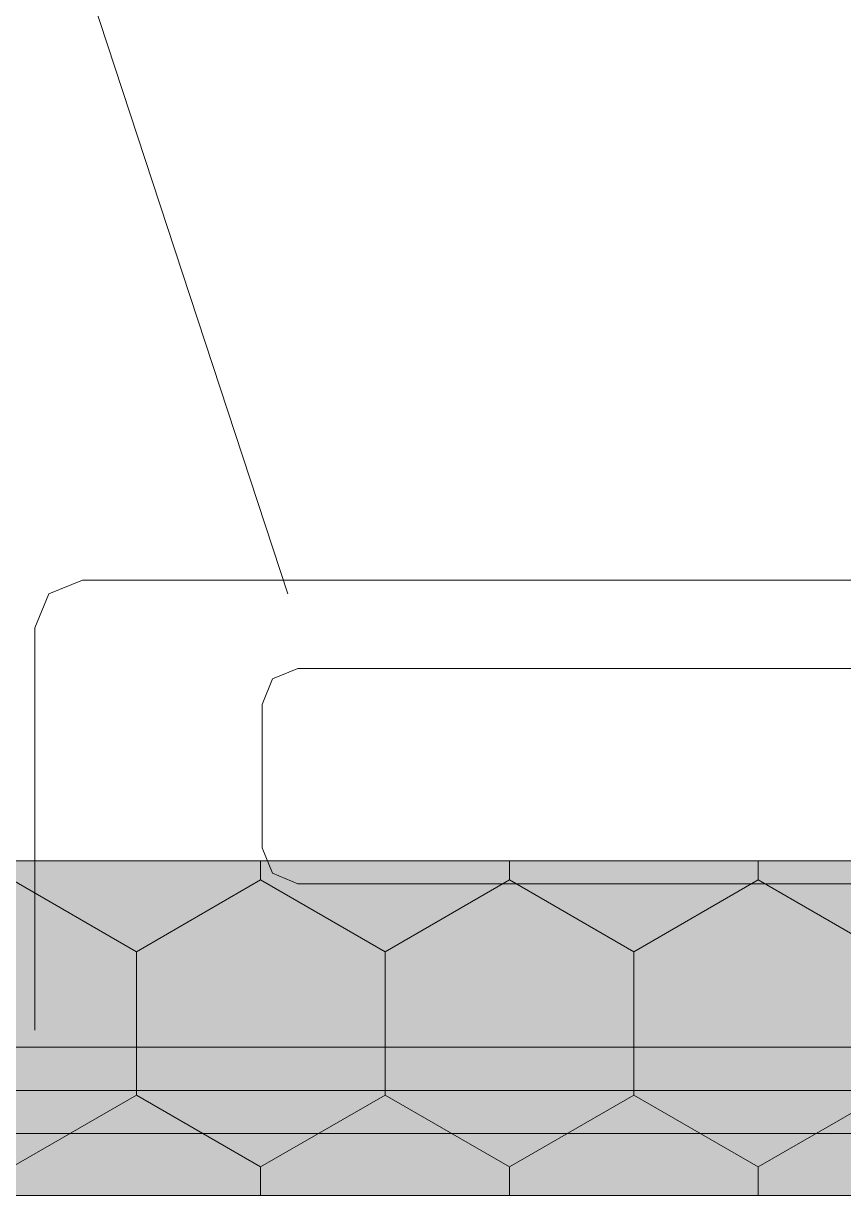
# Model space of a CAD drawing. Header units: millimetres. Extents: x -546 to 1681, y -650 to 1730.
# Drawn here: x 516.95 to 518.664, y 441.761 to 444.212 of the extents above; entities that cross this region are included whole.
import ezdxf

# ---------------------------------------------------------------- set-up
doc = ezdxf.new("R2010")
doc.units = ezdxf.units.MM

msp = doc.modelspace()

# ---------------------------------------------------------------- hatches: boundary and pattern name
at = {"true_color": 0x96e196}
h = msp.add_hatch(color=81, dxfattribs=at)
h.dxf.hatch_style = 2
h.paths.add_polyline_path([(546.2018, 442.4614), (546.2018, 441.7614), (515.4638, 441.7614), (515.4638, 442.4614)])

# ---------------------------------------------------------------- linework, layer by layer
at = {"color": 251, "lineweight": 0, "true_color": 0x646464}
for points in [[(517.5028, 443.0194), (514.8938, 450.9665)], [(516.9738, 442.9484), (517.0032, 443.0194), (517.0738, 443.0484)], [(517.0738, 443.0484), (522.8238, 443.0484)], [(516.9738, 442.1074), (516.9738, 442.9484)], [(517.4488, 442.7884), (517.4709, 442.8417), (517.5238, 442.8634)], [(519.7978, 442.8634), (517.5238, 442.8634)], [(517.4488, 442.7884), (517.4488, 442.4884)], [(517.5238, 442.4134), (517.4709, 442.4356), (517.4488, 442.4884)], [(517.5238, 442.4134), (519.7978, 442.4134)]]:
    msp.add_lwpolyline(points, dxfattribs=at)
at = {"color": 7, "lineweight": 0}
for points in [[(546.2018, 442.4614), (515.4638, 442.4614)], [(517.4458, 442.4214), (517.4458, 442.4614)], [(517.9658, 442.4214), (517.9658, 442.4614)], [(518.4858, 442.4214), (518.4858, 442.4614)], [(517.1868, 442.2714), (516.9268, 442.4214)], [(517.4458, 442.4214), (517.1868, 442.2714)], [(517.7058, 442.2714), (517.4458, 442.4214)], [(517.9658, 442.4214), (517.7058, 442.2714)], [(518.2258, 442.2714), (517.9658, 442.4214)], [(518.4858, 442.4214), (518.2258, 442.2714)], [(518.7458, 442.2714), (518.4858, 442.4214)], [(517.1868, 441.9714), (517.1868, 442.2714)], [(517.7058, 441.9714), (517.7058, 442.2714)], [(518.2258, 441.9714), (518.2258, 442.2714)], [(525.1518, 442.0714), (514.8038, 442.0714)], [(525.2418, 441.9814), (514.8038, 441.9814)], [(517.1868, 441.9714), (516.9268, 441.8214)], [(517.4458, 441.8214), (517.1868, 441.9714)], [(517.7058, 441.9714), (517.4458, 441.8214)], [(517.9658, 441.8214), (517.7058, 441.9714)], [(518.2258, 441.9714), (517.9658, 441.8214)], [(518.4858, 441.8214), (518.2258, 441.9714)], [(518.7458, 441.9714), (518.4858, 441.8214)], [(525.9318, 441.8914), (514.7638, 441.8914)], [(517.4458, 441.7614), (517.4458, 441.8214)], [(517.9658, 441.7614), (517.9658, 441.8214)], [(518.4858, 441.7614), (518.4858, 441.8214)], [(514.7638, 441.7614), (525.9318, 441.7614)], [(515.4638, 441.7614), (546.9018, 441.7614)]]:
    msp.add_lwpolyline(points, dxfattribs=at)

doc.saveas('drawing.dxf')
